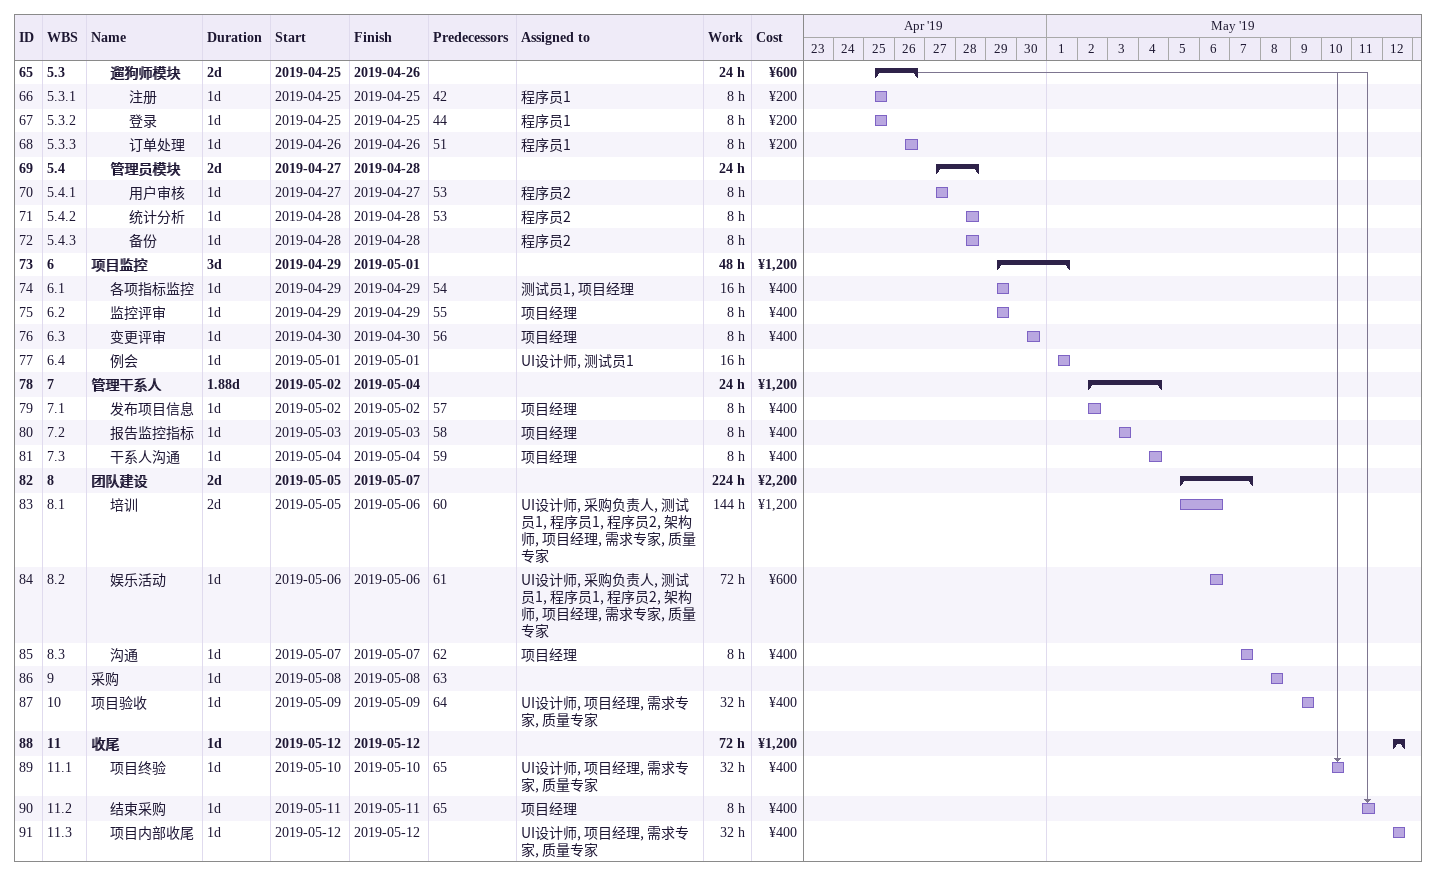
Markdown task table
| ID | WBS | Task | Duration | Start | Finish | Predecessors | Resources | Work (h) | Cost (¥) |
|---|---|---|---|---|---|---|---|---|---|
| 65 | 5.3 | **遛狗师模块** | 2d | 2019-04-25 | 2019-04-26 |  |  | 24 | 600 |
| 66 | 5.3.1 | 注册 | 1d | 2019-04-25 | 2019-04-25 | 42 | 程序员1 | 8 | 200 |
| 67 | 5.3.2 | 登录 | 1d | 2019-04-25 | 2019-04-25 | 44 | 程序员1 | 8 | 200 |
| 68 | 5.3.3 | 订单处理 | 1d | 2019-04-26 | 2019-04-26 | 51 | 程序员1 | 8 | 200 |
| 69 | 5.4 | **管理员模块** | 2d | 2019-04-27 | 2019-04-28 |  |  | 24 |  |
| 70 | 5.4.1 | 用户审核 | 1d | 2019-04-27 | 2019-04-27 | 53 | 程序员2 | 8 |  |
| 71 | 5.4.2 | 统计分析 | 1d | 2019-04-28 | 2019-04-28 | 53 | 程序员2 | 8 |  |
| 72 | 5.4.3 | 备份 | 1d | 2019-04-28 | 2019-04-28 |  | 程序员2 | 8 |  |
| 73 | 6 | **项目监控** | 3d | 2019-04-29 | 2019-05-01 |  |  | 48 | 1200 |
| 74 | 6.1 | 各项指标监控 | 1d | 2019-04-29 | 2019-04-29 | 54 | 测试员1, 项目经理 | 16 | 400 |
| 75 | 6.2 | 监控评审 | 1d | 2019-04-29 | 2019-04-29 | 55 | 项目经理 | 8 | 400 |
| 76 | 6.3 | 变更评审 | 1d | 2019-04-30 | 2019-04-30 | 56 | 项目经理 | 8 | 400 |
| 77 | 6.4 | 例会 | 1d | 2019-05-01 | 2019-05-01 |  | UI设计师, 测试员1 | 16 |  |
| 78 | 7 | **管理干系人** | 1.88d | 2019-05-02 | 2019-05-04 |  |  | 24 | 1200 |
| 79 | 7.1 | 发布项目信息 | 1d | 2019-05-02 | 2019-05-02 | 57 | 项目经理 | 8 | 400 |
| 80 | 7.2 | 报告监控指标 | 1d | 2019-05-03 | 2019-05-03 | 58 | 项目经理 | 8 | 400 |
| 81 | 7.3 | 干系人沟通 | 1d | 2019-05-04 | 2019-05-04 | 59 | 项目经理 | 8 | 400 |
| 82 | 8 | **团队建设** | 2d | 2019-05-05 | 2019-05-07 |  |  | 224 | 2200 |
| 83 | 8.1 | 培训 | 2d | 2019-05-05 | 2019-05-06 | 60 | UI设计师, 采购负责人, 测试员1, 程序员1, 程序员2, 架构师, 项目经理, 需求专家, 质量专家 | 144 | 1200 |
| 84 | 8.2 | 娱乐活动 | 1d | 2019-05-06 | 2019-05-06 | 61 | UI设计师, 采购负责人, 测试员1, 程序员1, 程序员2, 架构师, 项目经理, 需求专家, 质量专家 | 72 | 600 |
| 85 | 8.3 | 沟通 | 1d | 2019-05-07 | 2019-05-07 | 62 | 项目经理 | 8 | 400 |
| 86 | 9 | 采购 | 1d | 2019-05-08 | 2019-05-08 | 63 |  |  |  |
| 87 | 10 | 项目验收 | 1d | 2019-05-09 | 2019-05-09 | 64 | UI设计师, 项目经理, 需求专家, 质量专家 | 32 | 400 |
| 88 | 11 | **收尾** | 1d | 2019-05-12 | 2019-05-12 |  |  | 72 | 1200 |
| 89 | 11.1 | 项目终验 | 1d | 2019-05-10 | 2019-05-10 | 65 | UI设计师, 项目经理, 需求专家, 质量专家 | 32 | 400 |
| 90 | 11.2 | 结束采购 | 1d | 2019-05-11 | 2019-05-11 | 65 | 项目经理 | 8 | 400 |
| 91 | 11.3 | 项目内部收尾 | 1d | 2019-05-12 | 2019-05-12 |  | UI设计师, 项目经理, 需求专家, 质量专家 | 32 | 400 |
